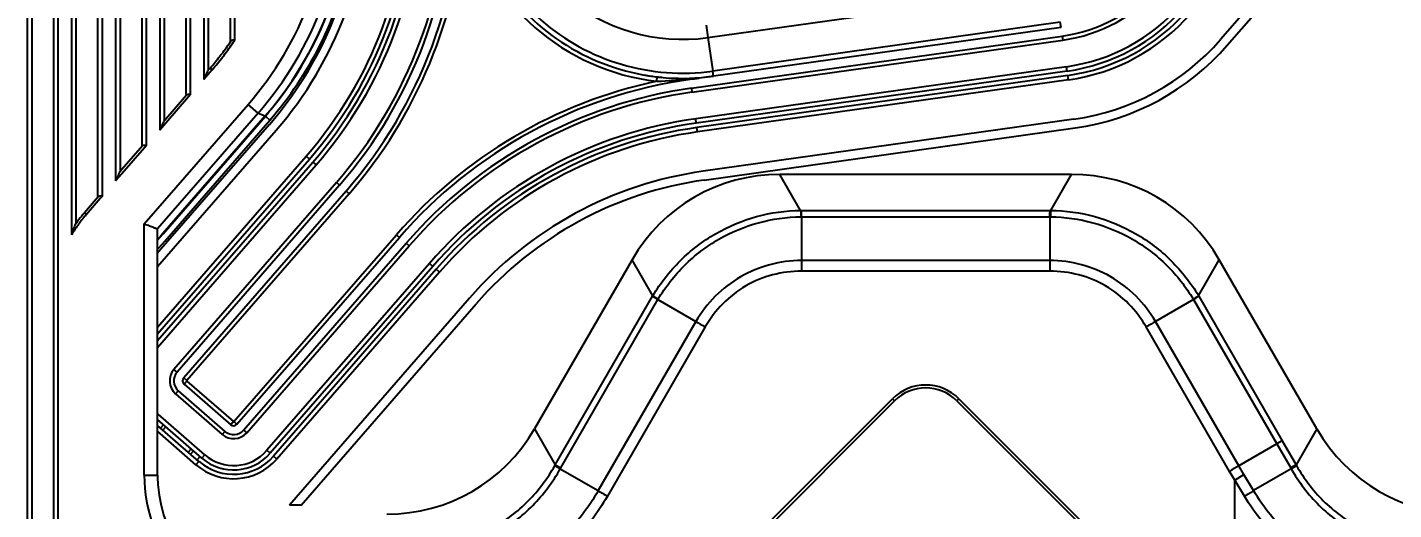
# Model space of a CAD drawing. Header units: millimetres. Extents: x -1070 to 42146, y 1440 to 12921.
# Drawn here: x 2330.8 to 2485.6, y 3041 to 3095.7 of the extents above; entities that cross this region are included whole.
import ezdxf

# ---------------------------------------------------------------- set-up
doc = ezdxf.new("R2010")
doc.units = ezdxf.units.MM
doc.layers.add('DIM', color=4, linetype='Continuous')
doc.layers.add('n', color=7, linetype='Continuous')
doc.styles.get("Standard").update_dxf_attribs({"font": 'arial.ttf'})
doc.dimstyles.new('ISO-200', dxfattribs={"dimtxt": 30, "dimasz": 25, "dimexe": 1.25, "dimexo": 5, "dimgap": 5, "dimtad": 1, "dimtoh": 1, "dimdec": 1, "dimdsep": 46, "dimtxsty": 'Standard', "dimcen": 2.5, "dimadec": 0, "dimazin": 0, "dimtfac": 1, "dimtdec": 1, "dimtmove": 0, "dimatfit": 3, "dimfxl": 1, "dimarcsym": 0})

# ---------------------------------------------------------------- blocks, each defined once
blk = doc.blocks.new('*D69')
at = {"layer": 'Defpoints', "color": 0, "transparency": 16777216}
for p in [(2484.58, 3511.54), (2482.58, 2781.54), (2682.22, 2781.54)]:
    blk.add_point(p, dxfattribs=at)
at = {"layer": 'DIM', "color": 0, "lineweight": -2, "transparency": 16777216}
for p, q in [((2489.58, 3511.54), (2683.47, 3511.54)), ((2682.22, 3486.54), (2682.22, 2806.54)), ((2487.58, 2781.54), (2683.47, 2781.54))]:
    blk.add_line(p, q, dxfattribs=at)
at = {"layer": 'DIM', "color": 0, "transparency": 16777216}
for points in [[(2678.06, 3486.54), (2686.39, 3486.54), (2682.22, 3511.54)], [(2678.06, 2806.54), (2686.39, 2806.54), (2682.22, 2781.54)]]:
    blk.add_solid(points, dxfattribs=at)
at = {"layer": 'DIM', "color": 0, "lineweight": -3, "transparency": 16777216, "insert": (2638.38, 3133.41), "char_height": 30, "attachment_point": 2, "rotation": 90}
blk.add_mtext('730 [2\'-4 3/4"]', dxfattribs=at)

msp = doc.modelspace()

# ---------------------------------------------------------------- linework, layer by layer
at = {"layer": 'n', "color": 7, "linetype": 'Continuous', "lineweight": -3, "true_color": 0xffffff}
for p, q in [((2330.833, 3231.541), (2330.833, 2873.387)), ((2331.333, 3231.541), (2331.333, 2873.387)), ((2333.833, 2873.387), (2333.833, 3231.541)), ((2334.333, 2873.387), (2334.333, 3231.541)), ((2335.833, 3231.541), (2335.833, 3073.383)), ((2336.333, 3231.541), (2336.333, 3073.441)), ((2338.833, 3076.537), (2338.833, 3231.541)), ((2339.333, 3076.537), (2339.333, 3231.541)), ((2340.833, 3231.541), (2340.833, 3079.247)), ((2341.333, 3231.541), (2341.333, 3079.295)), ((2343.833, 3082.289), (2343.833, 3231.541)), ((2344.333, 3082.289), (2344.333, 3231.541)), ((2345.833, 3231.541), (2345.833, 3084.999)), ((2346.333, 3231.541), (2346.333, 3085.047)), ((2348.833, 3088.041), (2348.833, 3231.541)), ((2349.333, 3088.041), (2349.333, 3231.541)), ((2350.833, 3231.541), (2350.833, 3090.751)), ((2351.333, 3231.541), (2351.333, 3091.049)), ((2353.833, 3094.218), (2353.833, 3231.541)), ((2354.333, 3094.218), (2354.333, 3231.541)), ((2488.984, 3120.729), (2465.992, 3094.281)), ((2466.747, 3093.625), (2489.738, 3120.073)), ((2407.924, 3094.493), (2447.297, 3100.026)), ((2407.727, 3095.893), (2407.924, 3094.493)), ((2447.83, 3096.235), (2408.457, 3090.702)), ((2447.912, 3095.655), (2408.538, 3090.122)), ((2447.912, 3095.655), (2447.83, 3096.235)), ((2353.833, 3094.011), (2353.833, 3094.218)), ((2406.044, 3088.761), (2448.051, 3094.665)), ((2406.108, 3088.307), (2448.115, 3094.211)), ((2407.924, 3094.493), (2408.457, 3090.702)), ((2448.051, 3094.665), (2448.115, 3094.211)), ((2350.833, 3090.751), (2350.833, 3089.766)), ((2351.518, 3090.554), (2350.833, 3089.766)), ((2351.551, 3091.049), (2351.291, 3090.751)), ((2351.333, 3091.049), (2351.333, 3090.799)), ((2351.777, 3090.853), (2351.518, 3090.554)), ((2351.777, 3090.853), (2351.551, 3091.049)), ((2448.538, 3091.199), (2406.531, 3085.295)), ((2448.608, 3090.704), (2406.601, 3084.8)), ((2408.538, 3090.122), (2408.457, 3090.702)), ((2448.608, 3090.704), (2448.538, 3091.199)), ((2402.119, 3089.548), (2402.176, 3090.045)), ((2448.677, 3090.209), (2406.67, 3084.305)), ((2448.747, 3089.714), (2406.74, 3083.81)), ((2408.538, 3090.122), (2406.936, 3089.896)), ((2448.747, 3089.714), (2448.677, 3090.209)), ((2348.875, 3087.971), (2346.291, 3084.999)), ((2349.101, 3087.774), (2346.518, 3084.802)), ((2349.333, 3088.041), (2349.101, 3087.774)), ((2406.044, 3088.761), (2406.108, 3088.307)), ((2344.083, 3073.395), (2355.841, 3086.921)), ((2356.972, 3085.938), (2345.583, 3072.836)), ((2356.972, 3085.938), (2355.841, 3086.921)), ((2356.972, 3085.938), (2357.777, 3085.637)), ((2345.833, 3084.999), (2345.833, 3084.014)), ((2346.518, 3084.802), (2345.833, 3084.014)), ((2358.257, 3084.664), (2345.97, 3070.53)), ((2357.777, 3085.637), (2346.189, 3072.306)), ((2346.21, 3072.288), (2357.792, 3085.612)), ((2346.401, 3071.459), (2358.312, 3085.16)), ((2357.792, 3085.612), (2358.312, 3085.16)), ((2406.601, 3084.8), (2406.531, 3085.295)), ((2406.74, 3083.81), (2406.67, 3084.305)), ((2449.373, 3085.257), (2407.366, 3079.354)), ((2407.505, 3078.363), (2449.512, 3084.267)), ((2345.583, 3068.56), (2359.012, 3084.008)), ((2343.875, 3082.219), (2341.291, 3079.247)), ((2344.101, 3082.022), (2341.518, 3079.05)), ((2344.333, 3082.289), (2344.101, 3082.022)), ((2345.583, 3061.701), (2362.408, 3081.056)), ((2345.583, 3060.939), (2362.785, 3080.728)), ((2345.583, 3060.177), (2363.163, 3080.4)), ((2345.583, 3059.415), (2363.54, 3080.072)), ((2362.408, 3081.056), (2362.785, 3080.728)), ((2363.163, 3080.4), (2363.54, 3080.072)), ((2340.833, 3079.247), (2340.833, 3078.262)), ((2341.518, 3079.05), (2340.833, 3078.262)), ((2365.836, 3078.076), (2347.44, 3056.915)), ((2366.181, 3077.776), (2365.836, 3078.076)), ((2418.418, 3074.927), (2416.065, 3079.002)), ((2449.101, 3079.002), (2416.065, 3079.002)), ((2446.748, 3074.927), (2449.101, 3079.002)), ((2339.333, 3076.537), (2339.101, 3076.27)), ((2366.181, 3077.776), (2347.786, 3056.614)), ((2366.936, 3077.12), (2348.541, 3055.958)), ((2367.282, 3076.819), (2348.887, 3055.658)), ((2367.282, 3076.819), (2366.936, 3077.12)), ((2338.875, 3076.467), (2337.308, 3074.665)), ((2339.101, 3076.27), (2337.534, 3074.468)), ((2337.534, 3074.468), (2337.308, 3074.665)), ((2418.418, 3074.927), (2418.493, 3074.928)), ((2418.467, 3074.212), (2418.519, 3074.212)), ((2418.493, 3074.928), (2446.673, 3074.928)), ((2418.519, 3074.213), (2418.519, 3069.248)), ((2418.519, 3074.213), (2446.647, 3074.213)), ((2446.647, 3074.213), (2446.647, 3069.248)), ((2446.647, 3074.212), (2446.699, 3074.212)), ((2446.673, 3074.928), (2446.748, 3074.927)), ((2335.833, 3073.383), (2335.833, 3072.162)), ((2336.047, 3072.795), (2335.833, 3072.162)), ((2344.083, 3044.941), (2344.083, 3073.395)), ((2345.583, 3072.17), (2345.583, 3072.833)), ((2345.583, 3044.941), (2345.583, 3072.17)), ((2345.861, 3071.928), (2345.583, 3071.609)), ((2345.583, 3071.566), (2345.882, 3071.91)), ((2346.189, 3072.306), (2345.861, 3071.928)), ((2345.882, 3071.91), (2346.21, 3072.288)), ((2354.233, 3051.011), (2372.628, 3072.172)), ((2372.628, 3072.172), (2372.974, 3071.871)), ((2345.583, 3070.518), (2345.755, 3070.716)), ((2345.97, 3070.53), (2345.583, 3070.085)), ((2345.755, 3070.716), (2346.401, 3071.459)), ((2354.578, 3050.71), (2372.974, 3071.871)), ((2355.333, 3050.054), (2373.729, 3071.215)), ((2355.679, 3049.753), (2374.074, 3070.915)), ((2373.729, 3071.215), (2374.074, 3070.915)), ((2376.37, 3068.919), (2357.975, 3047.758)), ((2376.747, 3068.591), (2376.37, 3068.919)), ((2399.335, 3069.343), (2388.278, 3050.193)), ((2401.688, 3065.267), (2399.335, 3069.343)), ((2446.647, 3069.248), (2418.519, 3069.248)), ((2463.478, 3065.267), (2465.831, 3069.343)), ((2476.887, 3050.193), (2465.831, 3069.343)), ((2376.747, 3068.591), (2358.352, 3047.43)), ((2377.125, 3068.263), (2358.729, 3047.102)), ((2377.502, 3067.935), (2359.107, 3046.774)), ((2377.502, 3067.935), (2377.125, 3068.263)), ((2446.648, 3068.031), (2418.517, 3068.031)), ((2380.898, 3064.983), (2360.52, 3041.541)), ((2361.845, 3041.541), (2381.653, 3064.327)), ((2390.631, 3046.118), (2401.65, 3065.203)), ((2391.25, 3045.761), (2402.255, 3064.823)), ((2401.65, 3065.203), (2401.688, 3065.267)), ((2402.255, 3064.823), (2406.555, 3062.341)), ((2402.256, 3064.823), (2402.283, 3064.868)), ((2462.91, 3064.823), (2458.611, 3062.341)), ((2462.883, 3064.868), (2462.91, 3064.823)), ((2462.91, 3064.823), (2472.349, 3048.475)), ((2463.478, 3065.267), (2463.516, 3065.203)), ((2463.516, 3065.203), (2472.968, 3048.831)), ((2406.555, 3062.341), (2395.499, 3043.19)), ((2407.61, 3061.733), (2396.545, 3042.567)), ((2466.999, 3045.376), (2457.555, 3061.733)), ((2468.049, 3045.992), (2458.611, 3062.341)), ((2347.786, 3056.614), (2347.44, 3056.915)), ((2348.887, 3055.658), (2348.541, 3055.958)), ((2348.891, 3055.599), (2348.59, 3055.253)), ((2348.59, 3055.253), (2353.873, 3050.661)), ((2348.891, 3055.599), (2354.174, 3051.006)), ((2347.934, 3054.498), (2347.633, 3054.152)), ((2347.633, 3054.152), (2352.916, 3049.56)), ((2347.934, 3054.498), (2353.217, 3049.906)), ((2400.533, 3025.306), (2428.818, 3053.59)), ((2400.763, 3025.076), (2429.047, 3053.361)), ((2428.818, 3053.59), (2429.047, 3053.361)), ((2436.348, 3053.59), (2436.118, 3053.361)), ((2436.118, 3053.361), (2464.403, 3025.076)), ((2436.348, 3053.59), (2464.633, 3025.306)), ((2350.921, 3047.264), (2345.638, 3051.857)), ((2350.593, 3046.887), (2345.583, 3051.242)), ((2350.265, 3046.51), (2345.583, 3050.58)), ((2345.925, 3050.282), (2346.253, 3050.659)), ((2346.195, 3050.047), (2346.523, 3050.425)), ((2354.174, 3051.006), (2353.873, 3050.661)), ((2354.233, 3051.011), (2354.578, 3050.71)), ((2349.937, 3046.132), (2345.583, 3049.917)), ((2353.217, 3049.906), (2352.916, 3049.56)), ((2355.333, 3050.054), (2355.679, 3049.753)), ((2388.278, 3050.193), (2390.631, 3046.118)), ((2472.968, 3048.831), (2472.349, 3048.475)), ((2472.968, 3048.831), (2474.535, 3046.119)), ((2476.887, 3050.193), (2474.535, 3046.119)), ((2349.38, 3047.942), (2349.052, 3047.564)), ((2349.649, 3047.707), (2349.321, 3047.33)), ((2350.593, 3046.887), (2350.921, 3047.264)), ((2358.352, 3047.43), (2357.975, 3047.758)), ((2472.349, 3048.475), (2468.049, 3045.992)), ((2472.349, 3048.475), (2473.924, 3045.761)), ((2349.937, 3046.132), (2350.265, 3046.51)), ((2350.076, 3046.674), (2350.404, 3047.051)), ((2359.107, 3046.774), (2358.729, 3047.102)), ((2390.631, 3046.118), (2391.25, 3045.761)), ((2391.199, 3045.673), (2395.499, 3043.19)), ((2468.632, 3045.018), (2468.049, 3045.992)), ((2473.974, 3045.675), (2469.722, 3043.193)), ((2474.535, 3046.119), (2473.924, 3045.761)), ((2473.974, 3045.676), (2474.592, 3046.021)), ((2344.083, 3044.941), (2345.583, 3044.941)), ((2467.583, 3044.395), (2466.999, 3045.376)), ((2467.583, 3044.395), (2468.632, 3045.018)), ((2468.688, 3042.557), (2467.583, 3044.395)), ((2467.583, 2998.686), (2467.583, 3044.395)), ((2469.722, 3043.193), (2468.632, 3045.018)), ((2361.845, 3041.541), (2360.52, 3041.541))]:
    msp.add_line(p, q, dxfattribs=at)
for centre, radius, start, end in [((2405.059, 3114.878), 25, 180, 278), ((2405.059, 3114.878), 24.414, 180, 278), ((2405.059, 3114.878), 20.586, 180, 278), ((2326.804, 3112.164), 38.475, 318.99913, 0.00087), ((2326.802, 3112.164), 39.976, 319.00018, 359.99982), ((2326.559, 3112.219), 42, 319, 0), ((2326.559, 3112.219), 43, 319, 0), ((2326.559, 3112.219), 47.5, 319, 0), ((2326.559, 3112.219), 48, 319, 0), ((2326.559, 3112.219), 48.5, 319, 0), ((2326.559, 3112.219), 49, 319, 0), ((2326.559, 3112.219), 52.042, 319, 0), ((2326.559, 3112.219), 52.5, 319, 0), ((2326.559, 3112.219), 53.5, 319, 0), ((2326.559, 3112.219), 53.958, 319, 355.98531), ((2405.059, 3114.878), 25.5, 194.62169, 263.37831), ((2327.583, 3111.872), 40.716, 319, 347.92451), ((2327.583, 3111.872), 40.028, 320.43458, 347.85476), ((2445.615, 3111.995), 17.5, 278, 319), ((2445.615, 3111.995), 17.958, 278, 319), ((2445.615, 3111.995), 21, 278, 319), ((2445.615, 3111.995), 21.5, 278, 319), ((2445.615, 3111.995), 22, 278.05177, 319), ((2445.615, 3111.995), 22.5, 278, 319), ((2327.546, 3111.905), 31.8, 324.35859, 325.88883), ((2327.539, 3111.91), 32.108, 324.88225, 326.56243), ((2445.615, 3111.995), 27, 278, 319), ((2445.615, 3111.995), 28, 278, 319), ((2327.65, 3111.825), 31.668, 319.00132, 322.06434), ((2327.638, 3111.835), 31.984, 319.00201, 322.36319), ((2327.587, 3111.875), 31.749, 322.06325, 322.82854), ((2327.563, 3111.893), 31.779, 322.82863, 324.35866), ((2327.582, 3111.879), 32.056, 322.36215, 323.20253), ((2327.558, 3111.896), 32.084, 323.20269, 324.88231), ((2419.733, 3060.291), 74.941, 156.52265, 156.83896), ((2369.493, 3082.11), 20.167, 155.81085, 156.51833), ((2413.351, 3036.772), 53.958, 102.01469, 139), ((2413.351, 3036.772), 53.5, 98, 139), ((2405.059, 3114.878), 25, 259.97095, 263.37831), ((2399.034, 3161.774), 72.291, 272.44549, 272.73739), ((2405.059, 3114.878), 25, 263.49148, 263.81927), ((2405.059, 3114.878), 25, 263.81927, 264.71011), ((2398.958, 3163.383), 73.902, 272.73686, 272.8816), ((2405.059, 3114.878), 25, 267.11968, 270.76131), ((2413.351, 3036.772), 53.5, 96.8848, 98), ((2405.059, 3114.878), 25, 272.84451, 274.39941), ((2445.615, 3111.995), 22, 278, 278.05177), ((2413.351, 3036.772), 52.5, 98, 139), ((2413.351, 3036.772), 52.042, 98, 139), ((2327.583, 3111.872), 40.028, 319, 320.43458), ((2414.733, 3054.539), 74.941, 156.52265, 156.83896), ((2413.351, 3036.772), 49, 98, 139), ((2413.351, 3036.772), 48.5, 98, 139), ((2413.351, 3036.772), 48, 98, 139), ((2413.351, 3036.772), 47.5, 98, 139), ((2409.733, 3048.787), 74.941, 156.52265, 156.83896), ((2413.351, 3036.772), 43, 98, 139), ((2413.351, 3036.772), 42, 98, 139), ((2351.069, 3062.701), 18.235, 143.56842, 144.13958), ((2351.075, 3062.697), 18.242, 140.71279, 143.56828), ((2351.083, 3062.691), 17.952, 140.01832, 144.08711), ((2351.079, 3062.693), 18.247, 138.99998, 140.71289), ((2351.078, 3062.694), 17.946, 139.00032, 140.01795), ((2351.08, 3062.693), 17.948, 145.10653, 148.16023), ((2351.073, 3062.698), 17.94, 144.08797, 145.10621), ((2348.918, 3055.63), 1.958, 139, 229), ((2348.918, 3055.63), 1.5, 139, 229), ((2348.918, 3055.63), 0.5, 139, 229), ((2348.918, 3055.63), 0.0417, 139, 229), ((2432.583, 3049.825), 5.325, 45, 135), ((2432.583, 3049.825), 5, 45, 135), ((2354.201, 3051.038), 0.5, 229, 319), ((2354.201, 3051.038), 0.0417, 229, 319), ((2354.201, 3051.038), 1.958, 229, 319), ((2354.201, 3051.038), 1.5, 229, 319), ((2354.201, 3051.038), 5.5, 229, 319), ((2354.201, 3051.038), 5, 229, 319), ((2354.201, 3051.038), 6.5, 229, 319), ((2354.201, 3051.038), 6, 229, 229.24999), ((2354.201, 3051.038), 6, 229.24999, 319), ((2377.316, 3053.739), 15.342, 329.78613, 330.21641), ((2376.323, 3054.379), 17.236, 329.66283, 330.00007), ((2774.491, 2522.594), 606.508, 120.348278, 120.463299), ((2488.733, 3054.368), 17.129, 210.16266, 210.49489), ((2487.702, 3053.671), 15.179, 209.8374, 210.26211), ((2360.583, 3044.941), 16.5, 180, 260.20267), ((2360.583, 3044.941), 15, 180, 184.06846), ((2360.583, 3044.941), 15, 184.06846, 256.32244)]:
    msp.add_arc(centre, radius, start, end, dxfattribs=at)
for centre, major_axis, ratio, start_param, end_param in [((2327.559, 3111.881), (37.493, -14.018), 0.9993058, -0.3575647, 0.140858), ((2416.866, 3058.297), (-10.468, 18.131), 0.955319, -0.5040353, 0.5040353), ((2448.3, 3058.297), (10.468, 18.131), 0.955319, -0.5040353, 0.5040353), ((2370.747, 3061.239), (-10.468, 18.131), 0.955319, 2.6375574, 3.6456279), ((2494.419, 3061.239), (10.468, 18.131), 0.955319, 2.6375574, 3.6456279)]:
    msp.add_ellipse(centre, major_axis=major_axis, ratio=ratio, start_param=start_param, end_param=end_param, dxfattribs=at)
for points, knots in [([(2354.333, 3094.218), (2354.284, 3094.212), (2354.129, 3094.195), (2353.937, 3094.165), (2353.875, 3094.072)], [0, 0, 0, 0, 0.3061873, 1, 1, 1, 1]), ([(2351.291, 3090.751), (2351.272, 3090.729), (2351.202, 3090.604), (2351.143, 3090.476), (2351.097, 3090.374)], [0, 0, 0, 0, 0.2057784, 1, 1, 1, 1]), ([(2402.673, 3089.574), (2403.741, 3089.628), (2405.162, 3089.739), (2406.582, 3089.856), (2406.937, 3089.891)], [0, 0, 0, 0, 0.7501055, 1, 1, 1, 1]), ([(2349.333, 3088.041), (2349.24, 3088.043), (2349.09, 3088.051), (2348.917, 3088.019), (2348.875, 3087.971)], [0, 0, 0, 0, 0.5895662, 1, 1, 1, 1]), ([(2346.291, 3084.999), (2346.223, 3084.92), (2346.141, 3084.705), (2346.045, 3084.505), (2345.997, 3084.394)], [0, 0, 0, 0, 0.4625641, 1, 1, 1, 1]), ([(2344.333, 3082.289), (2344.24, 3082.292), (2344.09, 3082.299), (2343.917, 3082.267), (2343.875, 3082.219)], [0, 0, 0, 0, 0.5895662, 1, 1, 1, 1]), ([(2341.291, 3079.247), (2341.223, 3079.169), (2341.141, 3078.953), (2341.045, 3078.753), (2340.997, 3078.642)], [0, 0, 0, 0, 0.4625641, 1, 1, 1, 1]), ([(2339.333, 3076.537), (2339.24, 3076.54), (2339.09, 3076.548), (2338.917, 3076.516), (2338.875, 3076.467)], [0, 0, 0, 0, 0.5895662, 1, 1, 1, 1]), ([(2401.688, 3065.267), (2402.546, 3066.709), (2404.638, 3069.386), (2408.682, 3072.471), (2413.376, 3074.432), (2416.741, 3074.905), (2418.418, 3074.927)], [0, 0, 0, 0, 0.2499264, 0.5, 0.7500736, 1, 1, 1, 1]), ([(2402.283, 3064.868), (2403.112, 3066.262), (2405.135, 3068.853), (2409.048, 3071.838), (2413.589, 3073.734), (2416.845, 3074.191), (2418.467, 3074.212)], [0, 0, 0, 0, 0.2499515, 0.5, 0.7500485, 1, 1, 1, 1]), ([(2418.418, 3074.927), (2418.432, 3074.838), (2418.449, 3074.599), (2418.461, 3074.36), (2418.467, 3074.212)], [0, 0, 0, 0, 0.3771336, 1, 1, 1, 1]), ([(2418.519, 3074.213), (2418.519, 3074.362), (2418.509, 3074.6), (2418.501, 3074.838), (2418.493, 3074.928)], [0, 0, 0, 0, 0.62332, 1, 1, 1, 1]), ([(2446.647, 3074.213), (2446.647, 3074.362), (2446.657, 3074.6), (2446.665, 3074.838), (2446.673, 3074.928)], [0, 0, 0, 0, 0.6233208, 1, 1, 1, 1]), ([(2446.748, 3074.927), (2446.734, 3074.838), (2446.717, 3074.599), (2446.705, 3074.36), (2446.699, 3074.212)], [0, 0, 0, 0, 0.3771332, 1, 1, 1, 1]), ([(2446.699, 3074.212), (2448.321, 3074.191), (2451.577, 3073.734), (2456.118, 3071.838), (2460.031, 3068.853), (2462.054, 3066.262), (2462.883, 3064.868)], [0, 0, 0, 0, 0.2499515, 0.5, 0.7500485, 1, 1, 1, 1]), ([(2446.748, 3074.927), (2448.425, 3074.905), (2451.79, 3074.432), (2456.483, 3072.471), (2460.528, 3069.386), (2462.62, 3066.709), (2463.478, 3065.267)], [0, 0, 0, 0, 0.2499264, 0.5, 0.7500736, 1, 1, 1, 1]), ([(2336.291, 3073.383), (2336.233, 3073.303), (2336.163, 3073.097), (2336.085, 3072.901), (2336.047, 3072.795)], [0, 0, 0, 0, 0.4674525, 1, 1, 1, 1]), ([(2344.083, 3073.395), (2344.269, 3073.326), (2344.541, 3073.224), (2344.888, 3073.094), (2345.114, 3073.011), (2345.298, 3072.938), (2345.449, 3072.887), (2345.523, 3072.853), (2345.583, 3072.843), (2345.583, 3072.831)], [0, 0, 0, 0, 0.371634, 0.5422861, 0.6943027, 0.8217129, 0.9179387, 0.9775235, 1, 1, 1, 1]), ([(2418.519, 3069.248), (2417.317, 3069.245), (2414.902, 3068.93), (2411.531, 3067.537), (2408.64, 3065.314), (2407.159, 3063.38), (2406.555, 3062.341)], [0, 0, 0, 0, 0.2500084, 0.4999984, 0.7499891, 1, 1, 1, 1]), ([(2418.517, 3069.248), (2418.522, 3069.057), (2418.518, 3068.651), (2418.518, 3068.245), (2418.517, 3068.031)], [0, 0, 0, 0, 0.4719758, 1, 1, 1, 1]), ([(2446.648, 3069.248), (2446.644, 3069.057), (2446.647, 3068.651), (2446.648, 3068.245), (2446.648, 3068.031)], [0, 0, 0, 0, 0.4719749, 1, 1, 1, 1]), ([(2458.611, 3062.341), (2458.007, 3063.38), (2456.526, 3065.314), (2453.634, 3067.537), (2450.264, 3068.93), (2447.849, 3069.245), (2446.647, 3069.248)], [0, 0, 0, 0, 0.2500086, 0.4999989, 0.7499898, 1, 1, 1, 1]), ([(2418.517, 3068.031), (2417.42, 3068.037), (2415.212, 3067.764), (2412.13, 3066.499), (2409.494, 3064.463), (2408.153, 3062.687), (2407.61, 3061.733)], [0, 0, 0, 0, 0.2500116, 0.4999984, 0.7499859, 1, 1, 1, 1]), ([(2457.555, 3061.733), (2457.012, 3062.687), (2455.672, 3064.463), (2453.035, 3066.499), (2449.954, 3067.764), (2447.746, 3068.037), (2446.648, 3068.031)], [0, 0, 0, 0, 0.2500118, 0.4999988, 0.7499866, 1, 1, 1, 1]), ([(2402.255, 3064.823), (2402.127, 3064.898), (2401.926, 3065.026), (2401.723, 3065.152), (2401.65, 3065.203)], [0, 0, 0, 0, 0.6233211, 1, 1, 1, 1]), ([(2401.688, 3065.267), (2401.758, 3065.211), (2401.956, 3065.077), (2402.157, 3064.947), (2402.283, 3064.868)], [0, 0, 0, 0, 0.3771332, 1, 1, 1, 1]), ([(2463.478, 3065.267), (2463.408, 3065.211), (2463.209, 3065.077), (2463.009, 3064.947), (2462.883, 3064.868)], [0, 0, 0, 0, 0.3771336, 1, 1, 1, 1]), ([(2462.91, 3064.823), (2463.039, 3064.898), (2463.24, 3065.026), (2463.442, 3065.152), (2463.516, 3065.203)], [0, 0, 0, 0, 0.6233202, 1, 1, 1, 1]), ([(2406.556, 3062.342), (2406.72, 3062.242), (2407.073, 3062.043), (2407.425, 3061.84), (2407.61, 3061.733)], [0, 0, 0, 0, 0.4719747, 1, 1, 1, 1]), ([(2458.61, 3062.342), (2458.446, 3062.243), (2458.093, 3062.043), (2457.741, 3061.84), (2457.555, 3061.733)], [0, 0, 0, 0, 0.4719755, 1, 1, 1, 1]), ([(2383.607, 3038.965), (2385.051, 3039.798), (2387.724, 3041.868), (2389.751, 3044.569), (2390.573, 3046.018)], [0, 0, 0, 0, 0.5001148, 1, 1, 1, 1]), ([(2383.969, 3038.338), (2385.469, 3039.204), (2388.246, 3041.355), (2390.348, 3044.165), (2391.199, 3045.673)], [0, 0, 0, 0, 0.5000561, 1, 1, 1, 1]), ([(2391.199, 3045.673), (2391.128, 3045.712), (2390.92, 3045.828), (2390.713, 3045.946), (2390.573, 3046.018)], [0, 0, 0, 0, 0.3388542, 1, 1, 1, 1]), ([(2473.974, 3045.675), (2474.836, 3044.161), (2476.97, 3041.348), (2479.806, 3039.236), (2481.336, 3038.406)], [0, 0, 0, 0, 0.5002604, 1, 1, 1, 1]), ([(2474.592, 3046.021), (2475.415, 3044.574), (2477.449, 3041.88), (2480.154, 3039.85), (2481.614, 3039.051)], [0, 0, 0, 0, 0.5002142, 1, 1, 1, 1]), ([(2395.499, 3043.19), (2394.421, 3041.317), (2391.768, 3037.831), (2386.573, 3033.829), (2380.509, 3031.331), (2376.164, 3030.776), (2374.002, 3030.779)], [0, 0, 0, 0, 0.2500115, 0.4999989, 0.7499869, 1, 1, 1, 1]), ([(2396.545, 3042.567), (2395.407, 3040.612), (2392.616, 3036.974), (2387.172, 3032.792), (2380.828, 3030.168), (2376.282, 3029.57), (2374.019, 3029.562)], [0, 0, 0, 0, 0.2500109, 0.4999989, 0.7499875, 1, 1, 1, 1]), ([(2395.498, 3043.19), (2395.654, 3043.078), (2396.01, 3042.881), (2396.36, 3042.676), (2396.545, 3042.567)], [0, 0, 0, 0, 0.4719165, 1, 1, 1, 1]), ([(2469.721, 3043.194), (2469.57, 3043.078), (2469.217, 3042.877), (2468.871, 3042.668), (2468.688, 3042.557)], [0, 0, 0, 0, 0.4715275, 1, 1, 1, 1]), ([(2492.303, 3030.003), (2489.983, 3029.933), (2485.295, 3030.358), (2478.655, 3032.772), (2472.88, 3036.875), (2469.9, 3040.56), (2468.688, 3042.557)], [0, 0, 0, 0, 0.2489952, 0.4989284, 0.7493681, 1, 1, 1, 1]), ([(2492.205, 3031.222), (2489.994, 3031.137), (2485.519, 3031.513), (2479.18, 3033.807), (2473.682, 3037.742), (2470.863, 3041.278), (2469.722, 3043.193)], [0, 0, 0, 0, 0.2488912, 0.4988093, 0.7492953, 1, 1, 1, 1])]:
    msp.add_open_spline(points, degree=3, knots=knots, dxfattribs=at)

# ---------------------------------------------------------------- dimensions: what is measured, and where the dimension line sits
at = {"layer": 'DIM', "color": 7, "lineweight": -3}
dim = msp.add_linear_dim(base=(2682.222, 2781.541), p1=(2484.583, 3511.541), p2=(2482.583, 2781.541), angle=270, dimstyle='ISO-200', dxfattribs=at)
dim.commit()
dim.dimension.update_dxf_attribs({"geometry": '*D69', "text_midpoint": (2682.222, 3133.41), "dimtype": 160})

doc.saveas('drawing.dxf')
